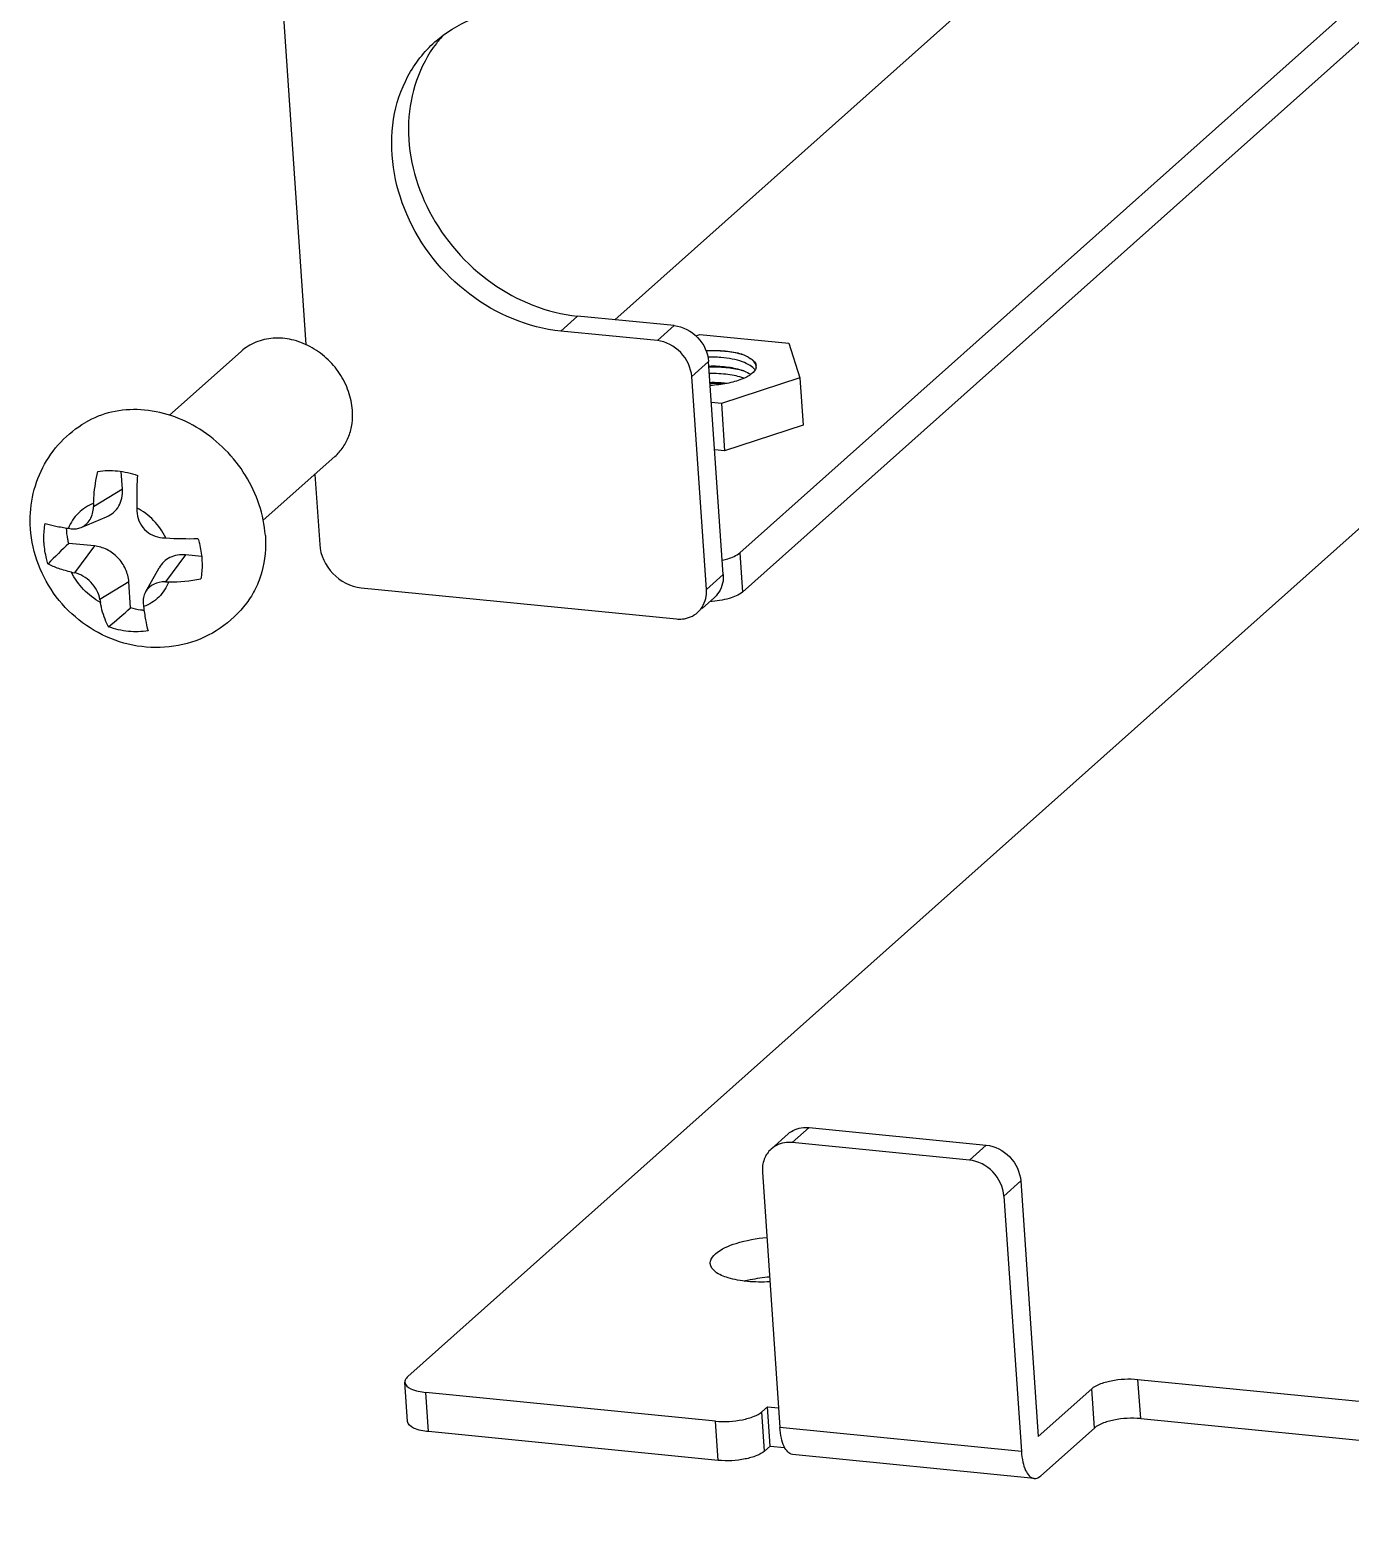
# Model space of a CAD drawing. Extents: x -425 to 6552, y -3049 to 3105.
# Drawn here: x -151.79 to -135.75, y -1899.54 to -1881.46 of the extents above; entities that cross this region are included whole.
import ezdxf

# ---------------------------------------------------------------- set-up
doc = ezdxf.new("R2010")
doc.units = 0
doc.layers.get('0').update_dxf_attribs({"linetype": 'CONTINUOUS'})

msp = doc.modelspace()

# ---------------------------------------------------------------- linework, layer by layer
at = {"color": 7, "linetype": 'CONTINUOUS'}
for p, q in [((-129.758, -1871.68), (-144.683, -1884.985)), ((-125.707, -1872.251), (-143.166, -1887.815)), ((-149.321, -1872.389), (-148.434, -1885.287)), ((-125.674, -1872.728), (-143.133, -1888.292)), ((-147.197, -1897.82), (-129.26, -1881.83)), ((-145.134, -1884.94), (-145.339, -1885.123)), ((-143.961, -1885.057), (-145.134, -1884.94)), ((-144.166, -1885.239), (-143.961, -1885.057)), ((-144.166, -1885.239), (-145.339, -1885.123)), ((-143.699, -1885.179), (-143.652, -1885.163)), ((-143.652, -1885.163), (-142.569, -1885.271)), ((-142.569, -1885.271), (-142.437, -1885.69)), ((-150.09, -1886.145), (-149.22, -1885.369)), ((-143.748, -1885.676), (-143.543, -1885.493)), ((-143.366, -1888.077), (-143.543, -1885.493)), ((-143.571, -1888.26), (-143.748, -1885.676)), ((-142.437, -1885.69), (-143.389, -1886.002)), ((-142.437, -1885.69), (-142.397, -1886.267)), ((-143.389, -1886.002), (-143.509, -1885.99)), ((-143.389, -1886.002), (-143.349, -1886.578)), ((-142.397, -1886.267), (-143.349, -1886.578)), ((-148.952, -1887.421), (-148.082, -1886.646)), ((-143.349, -1886.578), (-143.469, -1886.566)), ((-150.662, -1887.043), (-150.677, -1886.827)), ((-148.326, -1886.863), (-148.267, -1887.715)), ((-150.662, -1887.043), (-151.014, -1887.257)), ((-151.164, -1887.508), (-150.855, -1887.378)), ((-151.003, -1887.732), (-151.315, -1887.701)), ((-151.003, -1887.732), (-151.246, -1888.058)), ((-143.166, -1887.815), (-143.133, -1888.292)), ((-150.383, -1888.292), (-150.218, -1887.999)), ((-149.897, -1887.841), (-150.141, -1888.167)), ((-149.7, -1887.861), (-149.897, -1887.841)), ((-150.585, -1888.168), (-150.936, -1888.381)), ((-150.563, -1888.485), (-150.585, -1888.168)), ((-143.571, -1888.26), (-143.366, -1888.077)), ((-147.765, -1888.239), (-143.934, -1888.619)), ((-143.62, -1888.49), (-143.472, -1888.357)), ((-142.322, -1894.795), (-142.527, -1894.978)), ((-142.322, -1894.795), (-140.171, -1895.008)), ((-142.579, -1894.873), (-142.784, -1895.056)), ((-140.376, -1895.191), (-142.527, -1894.978)), ((-140.376, -1895.191), (-140.171, -1895.008)), ((-142.89, -1895.336), (-142.677, -1898.437)), ((-139.958, -1895.627), (-139.753, -1895.444)), ((-139.753, -1895.444), (-139.54, -1898.545)), ((-139.958, -1895.627), (-139.745, -1898.728)), ((-147.2, -1898.365), (-147.233, -1897.888)), ((-138.329, -1897.853), (-126.132, -1899.062)), ((-138.296, -1898.33), (-138.329, -1897.853)), ((-143.459, -1898.36), (-146.977, -1898.011)), ((-146.945, -1898.488), (-146.977, -1898.011)), ((-139.54, -1898.545), (-138.891, -1897.967)), ((-138.858, -1898.444), (-138.891, -1897.967)), ((-142.897, -1898.246), (-142.829, -1898.185)), ((-142.864, -1898.724), (-142.897, -1898.246)), ((-142.829, -1898.185), (-142.693, -1898.199)), ((-142.796, -1898.663), (-142.829, -1898.185)), ((-143.426, -1898.837), (-143.459, -1898.36)), ((-139.745, -1898.728), (-142.677, -1898.437)), ((-139.507, -1899.023), (-138.858, -1898.444)), ((-138.296, -1898.33), (-126.1, -1899.54)), ((-143.426, -1898.837), (-146.945, -1898.488)), ((-142.864, -1898.724), (-142.796, -1898.663)), ((-142.796, -1898.663), (-142.62, -1898.68)), ((-139.591, -1899.056), (-142.523, -1898.765))]:
    msp.add_line(p, q, dxfattribs=at)
for centre, radius, start, end in [((-145.656, -1882.554), 1.51, 137.144, 142.2566), ((-143.389, -1886.337), 0.965, 74.9517, 75.4089), ((-143.379, -1886.301), 0.927, 74.0026, 74.955), ((-143.378, -1886.547), 0.976, 74.433, 76.34), ((-143.044, -1885.549), 0.0786, 347.8166, 352.0616), ((-143.064, -1885.567), 0.0998, 9.4378, 12.8922), ((-143.041, -1885.549), 0.0753, 352.0597, 358.1747), ((-143.039, -1885.55), 0.0733, 358.1935, 3.9233), ((-144.3, -1887.41), 6.715, 178.3441, 178.6909), ((-135.397, -1886.893), 15.096, 181.4235, 181.5786), ((-149.7, -1876.316), 11.318, 261.779, 261.9583), ((-149.119, -1870.684), 16.981, 266.4265, 266.5633), ((-149.844, -1882.745), 4.899, 266.5679, 271.1494), ((-126.212, -1913.554), 36.035, 134.156, 134.7171), ((-150.281, -1883.225), 4.928, 258.2838, 258.7015), ((-150.065, -1881.203), 6.965, 269.3792, 269.7108), ((-150.091, -1886.143), 2.025, 269.7451, 280.8025), ((-146.062, -1887.547), 4.945, 189.7161, 190.1414), ((-172.813, -1862.722), 34.041, 310.2197, 310.8145), ((-139.988, -1887.232), 10.491, 186.5766, 186.7743)]:
    msp.add_arc(centre, radius, start, end, dxfattribs=at)
msp.add_open_spline([(-146.867, -1881.611), (-146.738, -1881.496), (-146.587, -1881.403), (-146.427, -1881.338)], degree=3, dxfattribs=at)
for points, knots in [([(-145.339, -1885.123), (-145.735, -1885.084), (-146.523, -1884.747), (-147.295, -1883.773), (-147.463, -1882.743), (-147.226, -1882.02), (-146.999, -1881.729), (-146.867, -1881.611)], [0, 0, 0, 0, 0.254925, 0.519483, 0.769128, 0.886424, 1, 1, 1, 1]), ([(-146.85, -1881.63), (-147.057, -1881.897), (-147.294, -1882.621), (-147.006, -1883.725), (-146.243, -1884.605), (-145.504, -1884.904), (-145.134, -1884.94)], [0, 0, 0, 0, 0.230613, 0.482976, 0.746715, 1, 1, 1, 1]), ([(-143.961, -1885.057), (-143.856, -1885.067), (-143.65, -1885.176), (-143.551, -1885.386), (-143.543, -1885.493)], [0, 0, 0, 0, 0.497738, 1, 1, 1, 1]), ([(-147.869, -1886.085), (-147.874, -1886.007), (-147.908, -1885.849), (-148.018, -1885.631), (-148.179, -1885.444), (-148.379, -1885.303), (-148.602, -1885.218), (-148.83, -1885.199), (-149.045, -1885.247), (-149.168, -1885.323), (-149.22, -1885.369)], [0, 0, 0, 0, 0.126682, 0.257765, 0.390613, 0.522112, 0.649507, 0.771188, 0.887317, 1, 1, 1, 1]), ([(-143.748, -1885.676), (-143.756, -1885.569), (-143.855, -1885.359), (-144.061, -1885.25), (-144.166, -1885.239)], [0, 0, 0, 0, 0.502262, 1, 1, 1, 1]), ([(-143.574, -1885.361), (-143.496, -1885.356), (-143.383, -1885.357), (-143.24, -1885.377), (-143.175, -1885.392), (-143.145, -1885.402)], [0, 0, 0, 0, 0.538908, 0.78349, 1, 1, 1, 1]), ([(-143.146, -1885.404), (-143.212, -1885.386), (-143.354, -1885.364), (-143.498, -1885.361), (-143.573, -1885.364)], [0, 0, 0, 0, 0.478951, 1, 1, 1, 1]), ([(-143.396, -1885.444), (-143.408, -1885.443), (-143.46, -1885.44), (-143.512, -1885.439), (-143.551, -1885.44)], [0, 0, 0, 0, 0.247712, 1, 1, 1, 1]), ([(-142.98, -1885.595), (-142.995, -1885.573), (-143.044, -1885.533), (-143.14, -1885.49), (-143.26, -1885.459), (-143.349, -1885.448), (-143.396, -1885.444)], [0, 0, 0, 0, 0.179008, 0.409381, 0.68742, 1, 1, 1, 1]), ([(-143.145, -1885.402), (-143.125, -1885.409), (-143.087, -1885.423), (-143.053, -1885.443), (-143.038, -1885.454)], [0, 0, 0, 0, 0.54476, 1, 1, 1, 1]), ([(-142.967, -1885.545), (-142.971, -1885.528), (-142.99, -1885.492), (-143.021, -1885.466), (-143.038, -1885.454)], [0, 0, 0, 0, 0.451679, 1, 1, 1, 1]), ([(-143.038, -1885.454), (-143.028, -1885.46), (-143.009, -1885.473), (-142.986, -1885.495), (-142.971, -1885.519), (-142.967, -1885.536), (-142.966, -1885.545)], [0, 0, 0, 0, 0.302359, 0.563714, 0.791507, 1, 1, 1, 1]), ([(-143.54, -1885.547), (-143.47, -1885.545), (-143.337, -1885.551), (-143.206, -1885.576), (-143.147, -1885.596)], [0, 0, 0, 0, 0.527323, 1, 1, 1, 1]), ([(-143.147, -1885.598), (-143.209, -1885.583), (-143.339, -1885.564), (-143.47, -1885.56), (-143.538, -1885.562)], [0, 0, 0, 0, 0.480693, 1, 1, 1, 1]), ([(-143.116, -1885.696), (-143.178, -1885.673), (-143.317, -1885.644), (-143.458, -1885.637), (-143.533, -1885.639)], [0, 0, 0, 0, 0.467696, 1, 1, 1, 1]), ([(-142.968, -1885.566), (-142.974, -1885.596), (-143.013, -1885.639), (-143.078, -1885.68), (-143.148, -1885.711), (-143.23, -1885.738), (-143.356, -1885.768), (-143.455, -1885.78), (-143.523, -1885.784)], [0, 0, 0, 0, 0.149885, 0.253702, 0.376855, 0.517014, 0.670611, 1, 1, 1, 1]), ([(-143.147, -1885.596), (-143.136, -1885.599), (-143.096, -1885.613), (-143.057, -1885.632), (-143.031, -1885.648)], [0, 0, 0, 0, 0.274399, 1, 1, 1, 1]), ([(-143.526, -1885.746), (-143.508, -1885.745), (-143.436, -1885.745), (-143.364, -1885.75), (-143.31, -1885.756)], [0, 0, 0, 0, 0.253623, 1, 1, 1, 1]), ([(-143.352, -1885.764), (-143.366, -1885.763), (-143.424, -1885.76), (-143.481, -1885.76), (-143.525, -1885.761)], [0, 0, 0, 0, 0.24758, 1, 1, 1, 1]), ([(-148.927, -1887.605), (-148.936, -1887.478), (-148.988, -1887.223), (-149.156, -1886.867), (-149.403, -1886.553), (-149.713, -1886.304), (-150.064, -1886.136), (-150.433, -1886.062), (-150.794, -1886.089), (-151.015, -1886.175), (-151.113, -1886.233)], [0, 0, 0, 0, 0.125502, 0.255204, 0.386929, 0.518027, 0.645993, 0.769059, 0.886714, 1, 1, 1, 1]), ([(-148.082, -1886.646), (-148.044, -1886.612), (-147.977, -1886.536), (-147.907, -1886.399), (-147.868, -1886.246), (-147.865, -1886.139), (-147.869, -1886.085)], [0, 0, 0, 0, 0.241281, 0.486522, 0.738839, 1, 1, 1, 1]), ([(-151.779, -1887.523), (-151.788, -1887.396), (-151.772, -1887.138), (-151.646, -1886.773), (-151.424, -1886.458), (-151.223, -1886.297), (-151.113, -1886.233)], [0, 0, 0, 0, 0.250829, 0.500848, 0.750465, 1, 1, 1, 1]), ([(-151.012, -1887.216), (-151.012, -1887.184), (-151.004, -1887.053), (-150.984, -1886.924), (-150.961, -1886.828)], [0, 0, 0, 0, 0.247073, 1, 1, 1, 1]), ([(-150.961, -1886.828), (-150.883, -1886.815), (-150.718, -1886.811), (-150.559, -1886.848), (-150.48, -1886.876)], [0, 0, 0, 0, 0.489393, 1, 1, 1, 1]), ([(-150.48, -1886.876), (-150.487, -1886.974), (-150.491, -1887.105), (-150.489, -1887.235), (-150.489, -1887.268)], [0, 0, 0, 0, 0.752033, 1, 1, 1, 1]), ([(-150.855, -1887.378), (-150.824, -1887.365), (-150.766, -1887.329), (-150.701, -1887.249), (-150.664, -1887.15), (-150.66, -1887.079), (-150.662, -1887.043)], [0, 0, 0, 0, 0.243855, 0.487589, 0.738132, 1, 1, 1, 1]), ([(-151.012, -1887.216), (-151.081, -1887.241), (-151.21, -1887.321), (-151.292, -1887.449), (-151.318, -1887.518)], [0, 0, 0, 0, 0.498476, 1, 1, 1, 1]), ([(-151.164, -1887.508), (-151.142, -1887.499), (-151.1, -1887.472), (-151.035, -1887.391), (-151.015, -1887.31), (-151.014, -1887.257)], [0, 0, 0, 0, 0.234335, 0.477696, 1, 1, 1, 1]), ([(-150.137, -1887.635), (-150.174, -1887.557), (-150.274, -1887.414), (-150.413, -1887.308), (-150.489, -1887.268)], [0, 0, 0, 0, 0.501114, 1, 1, 1, 1]), ([(-150.488, -1887.309), (-150.486, -1887.349), (-150.469, -1887.431), (-150.4, -1887.536), (-150.298, -1887.609), (-150.218, -1887.63), (-150.177, -1887.632)], [0, 0, 0, 0, 0.249036, 0.501287, 0.752791, 1, 1, 1, 1]), ([(-149.156, -1888.428), (-149.245, -1888.546), (-149.463, -1888.753), (-149.871, -1888.94), (-150.319, -1888.988), (-150.761, -1888.897), (-151.16, -1888.682), (-151.482, -1888.362), (-151.703, -1887.967), (-151.769, -1887.671), (-151.779, -1887.523)], [0, 0, 0, 0, 0.123949, 0.247982, 0.372332, 0.497262, 0.622881, 0.748909, 0.874766, 1, 1, 1, 1]), ([(-151.614, -1887.7), (-151.616, -1887.68), (-151.619, -1887.599), (-151.612, -1887.518), (-151.6, -1887.459)], [0, 0, 0, 0, 0.254283, 1, 1, 1, 1]), ([(-151.6, -1887.459), (-151.558, -1887.472), (-151.465, -1887.494), (-151.37, -1887.51), (-151.318, -1887.518)], [0, 0, 0, 0, 0.458033, 1, 1, 1, 1]), ([(-151.315, -1887.701), (-151.319, -1887.685), (-151.332, -1887.624), (-151.34, -1887.561), (-151.342, -1887.514)], [0, 0, 0, 0, 0.253086, 1, 1, 1, 1]), ([(-151.283, -1887.523), (-151.263, -1887.525), (-151.222, -1887.526), (-151.183, -1887.516), (-151.164, -1887.508)], [0, 0, 0, 0, 0.504643, 1, 1, 1, 1]), ([(-148.927, -1887.605), (-148.917, -1887.753), (-148.937, -1887.977), (-149.04, -1888.25), (-149.114, -1888.372), (-149.156, -1888.428)], [0, 0, 0, 0, 0.51137, 0.758069, 1, 1, 1, 1]), ([(-151.567, -1887.948), (-151.573, -1887.927), (-151.596, -1887.846), (-151.61, -1887.763), (-151.614, -1887.7)], [0, 0, 0, 0, 0.253689, 1, 1, 1, 1]), ([(-150.585, -1888.168), (-150.588, -1888.115), (-150.617, -1888.007), (-150.696, -1887.892), (-150.78, -1887.818), (-150.872, -1887.761), (-150.951, -1887.737), (-151.003, -1887.732)], [0, 0, 0, 0, 0.246211, 0.501671, 0.630087, 0.75683, 1, 1, 1, 1]), ([(-149.745, -1887.643), (-149.739, -1887.663), (-149.716, -1887.744), (-149.702, -1887.827), (-149.698, -1887.89)], [0, 0, 0, 0, 0.253689, 1, 1, 1, 1]), ([(-148.267, -1887.715), (-148.259, -1887.844), (-148.14, -1888.096), (-147.892, -1888.226), (-147.765, -1888.239)], [0, 0, 0, 0, 0.502262, 1, 1, 1, 1]), ([(-143.377, -1887.906), (-143.355, -1887.901), (-143.281, -1887.881), (-143.206, -1887.851), (-143.166, -1887.815)], [0, 0, 0, 0, 0.299079, 1, 1, 1, 1]), ([(-151.282, -1888.05), (-151.334, -1888.039), (-151.432, -1888.013), (-151.526, -1887.972), (-151.567, -1887.948)], [0, 0, 0, 0, 0.529434, 1, 1, 1, 1]), ([(-149.897, -1887.841), (-149.93, -1887.838), (-149.995, -1887.84), (-150.087, -1887.869), (-150.165, -1887.922), (-150.203, -1887.972), (-150.218, -1887.999)], [0, 0, 0, 0, 0.259951, 0.510042, 0.754703, 1, 1, 1, 1]), ([(-149.698, -1887.89), (-149.697, -1887.911), (-149.693, -1887.991), (-149.7, -1888.072), (-149.712, -1888.132)], [0, 0, 0, 0, 0.254283, 1, 1, 1, 1]), ([(-150.93, -1888.417), (-151.005, -1888.377), (-151.144, -1888.271), (-151.244, -1888.128), (-151.282, -1888.05)], [0, 0, 0, 0, 0.498886, 1, 1, 1, 1]), ([(-150.936, -1888.381), (-150.943, -1888.343), (-150.97, -1888.268), (-151.041, -1888.17), (-151.136, -1888.095), (-151.21, -1888.065), (-151.246, -1888.058)], [0, 0, 0, 0, 0.243163, 0.502918, 0.76105, 1, 1, 1, 1]), ([(-150.1, -1888.167), (-150.127, -1888.236), (-150.208, -1888.364), (-150.337, -1888.444), (-150.406, -1888.469)], [0, 0, 0, 0, 0.501524, 1, 1, 1, 1]), ([(-150.141, -1888.167), (-150.19, -1888.167), (-150.265, -1888.182), (-150.343, -1888.236), (-150.372, -1888.273), (-150.383, -1888.292)], [0, 0, 0, 0, 0.519144, 0.763379, 1, 1, 1, 1]), ([(-143.366, -1888.077), (-143.364, -1888.104), (-143.366, -1888.206), (-143.416, -1888.308), (-143.472, -1888.357)], [0, 0, 0, 0, 0.264571, 1, 1, 1, 1]), ([(-150.383, -1888.292), (-150.395, -1888.313), (-150.412, -1888.36), (-150.413, -1888.409), (-150.41, -1888.433)], [0, 0, 0, 0, 0.494038, 1, 1, 1, 1]), ([(-143.677, -1888.54), (-143.621, -1888.49), (-143.571, -1888.389), (-143.569, -1888.287), (-143.571, -1888.26)], [0, 0, 0, 0, 0.735429, 1, 1, 1, 1]), ([(-143.133, -1888.292), (-143.177, -1888.331), (-143.313, -1888.383), (-143.449, -1888.404), (-143.529, -1888.409)], [0, 0, 0, 0, 0.425304, 1, 1, 1, 1]), ([(-150.832, -1888.714), (-150.843, -1888.693), (-150.888, -1888.599), (-150.916, -1888.497), (-150.93, -1888.417)], [0, 0, 0, 0, 0.230151, 1, 1, 1, 1]), ([(-150.4, -1888.516), (-150.414, -1888.515), (-150.469, -1888.508), (-150.523, -1888.496), (-150.563, -1888.485)], [0, 0, 0, 0, 0.247269, 1, 1, 1, 1]), ([(-150.406, -1888.469), (-150.4, -1888.522), (-150.385, -1888.621), (-150.364, -1888.718), (-150.351, -1888.762)], [0, 0, 0, 0, 0.538416, 1, 1, 1, 1]), ([(-143.934, -1888.619), (-143.91, -1888.621), (-143.819, -1888.622), (-143.727, -1888.585), (-143.677, -1888.54)], [0, 0, 0, 0, 0.262176, 1, 1, 1, 1]), ([(-150.351, -1888.762), (-150.429, -1888.775), (-150.594, -1888.78), (-150.754, -1888.742), (-150.832, -1888.714)], [0, 0, 0, 0, 0.489393, 1, 1, 1, 1]), ([(-142.579, -1894.873), (-142.529, -1894.829), (-142.436, -1894.791), (-142.345, -1894.792), (-142.322, -1894.795)], [0, 0, 0, 0, 0.737824, 1, 1, 1, 1]), ([(-142.527, -1894.978), (-142.55, -1894.975), (-142.641, -1894.974), (-142.734, -1895.011), (-142.784, -1895.056)], [0, 0, 0, 0, 0.262176, 1, 1, 1, 1]), ([(-140.171, -1895.008), (-140.066, -1895.018), (-139.859, -1895.127), (-139.76, -1895.337), (-139.753, -1895.444)], [0, 0, 0, 0, 0.497738, 1, 1, 1, 1]), ([(-142.784, -1895.056), (-142.821, -1895.089), (-142.881, -1895.178), (-142.894, -1895.284), (-142.89, -1895.336)], [0, 0, 0, 0, 0.486101, 1, 1, 1, 1]), ([(-139.958, -1895.627), (-139.965, -1895.52), (-140.064, -1895.31), (-140.271, -1895.201), (-140.376, -1895.191)], [0, 0, 0, 0, 0.502262, 1, 1, 1, 1]), ([(-143.461, -1896.329), (-143.391, -1896.267), (-143.179, -1896.18), (-142.962, -1896.141), (-142.836, -1896.13)], [0, 0, 0, 0, 0.424862, 1, 1, 1, 1]), ([(-143.524, -1896.448), (-143.524, -1896.438), (-143.52, -1896.392), (-143.488, -1896.353), (-143.461, -1896.329)], [0, 0, 0, 0, 0.217324, 1, 1, 1, 1]), ([(-142.799, -1896.669), (-142.89, -1896.674), (-143.061, -1896.672), (-143.288, -1896.631), (-143.453, -1896.57), (-143.521, -1896.486), (-143.524, -1896.448)], [0, 0, 0, 0, 0.343704, 0.639754, 0.85809, 1, 1, 1, 1]), ([(-143.11, -1896.659), (-143.086, -1896.653), (-142.985, -1896.629), (-142.882, -1896.614), (-142.803, -1896.607)], [0, 0, 0, 0, 0.239196, 1, 1, 1, 1]), ([(-147.197, -1897.82), (-147.203, -1897.825), (-147.222, -1897.843), (-147.234, -1897.87), (-147.233, -1897.888)], [0, 0, 0, 0, 0.298935, 1, 1, 1, 1]), ([(-147.233, -1897.888), (-147.231, -1897.924), (-147.133, -1897.993), (-147.04, -1898.005), (-146.977, -1898.011)], [0, 0, 0, 0, 0.361268, 1, 1, 1, 1]), ([(-138.891, -1897.967), (-138.863, -1897.942), (-138.786, -1897.903), (-138.598, -1897.851), (-138.437, -1897.842), (-138.329, -1897.853)], [0, 0, 0, 0, 0.188786, 0.439266, 1, 1, 1, 1]), ([(-143.459, -1898.36), (-143.35, -1898.371), (-143.19, -1898.362), (-143.002, -1898.31), (-142.925, -1898.271), (-142.897, -1898.246)], [0, 0, 0, 0, 0.560734, 0.811214, 1, 1, 1, 1]), ([(-146.945, -1898.488), (-147.007, -1898.482), (-147.1, -1898.471), (-147.198, -1898.401), (-147.2, -1898.365)], [0, 0, 0, 0, 0.638732, 1, 1, 1, 1]), ([(-142.523, -1898.765), (-142.569, -1898.761), (-142.63, -1898.679), (-142.663, -1898.561), (-142.674, -1898.481), (-142.677, -1898.437)], [0, 0, 0, 0, 0.36915, 0.655366, 1, 1, 1, 1]), ([(-138.296, -1898.33), (-138.405, -1898.32), (-138.565, -1898.328), (-138.753, -1898.38), (-138.831, -1898.419), (-138.858, -1898.444)], [0, 0, 0, 0, 0.560734, 0.811214, 1, 1, 1, 1]), ([(-142.864, -1898.724), (-142.892, -1898.748), (-142.97, -1898.788), (-143.157, -1898.839), (-143.318, -1898.848), (-143.426, -1898.837)], [0, 0, 0, 0, 0.188786, 0.439266, 1, 1, 1, 1]), ([(-139.745, -1898.728), (-139.742, -1898.772), (-139.731, -1898.852), (-139.698, -1898.969), (-139.637, -1899.051), (-139.591, -1899.056)], [0, 0, 0, 0, 0.344634, 0.63085, 1, 1, 1, 1]), ([(-139.591, -1899.056), (-139.584, -1899.057), (-139.553, -1899.056), (-139.525, -1899.038), (-139.507, -1899.023)], [0, 0, 0, 0, 0.225465, 1, 1, 1, 1])]:
    msp.add_open_spline(points, degree=3, knots=knots, dxfattribs=at)

doc.saveas('drawing.dxf')
